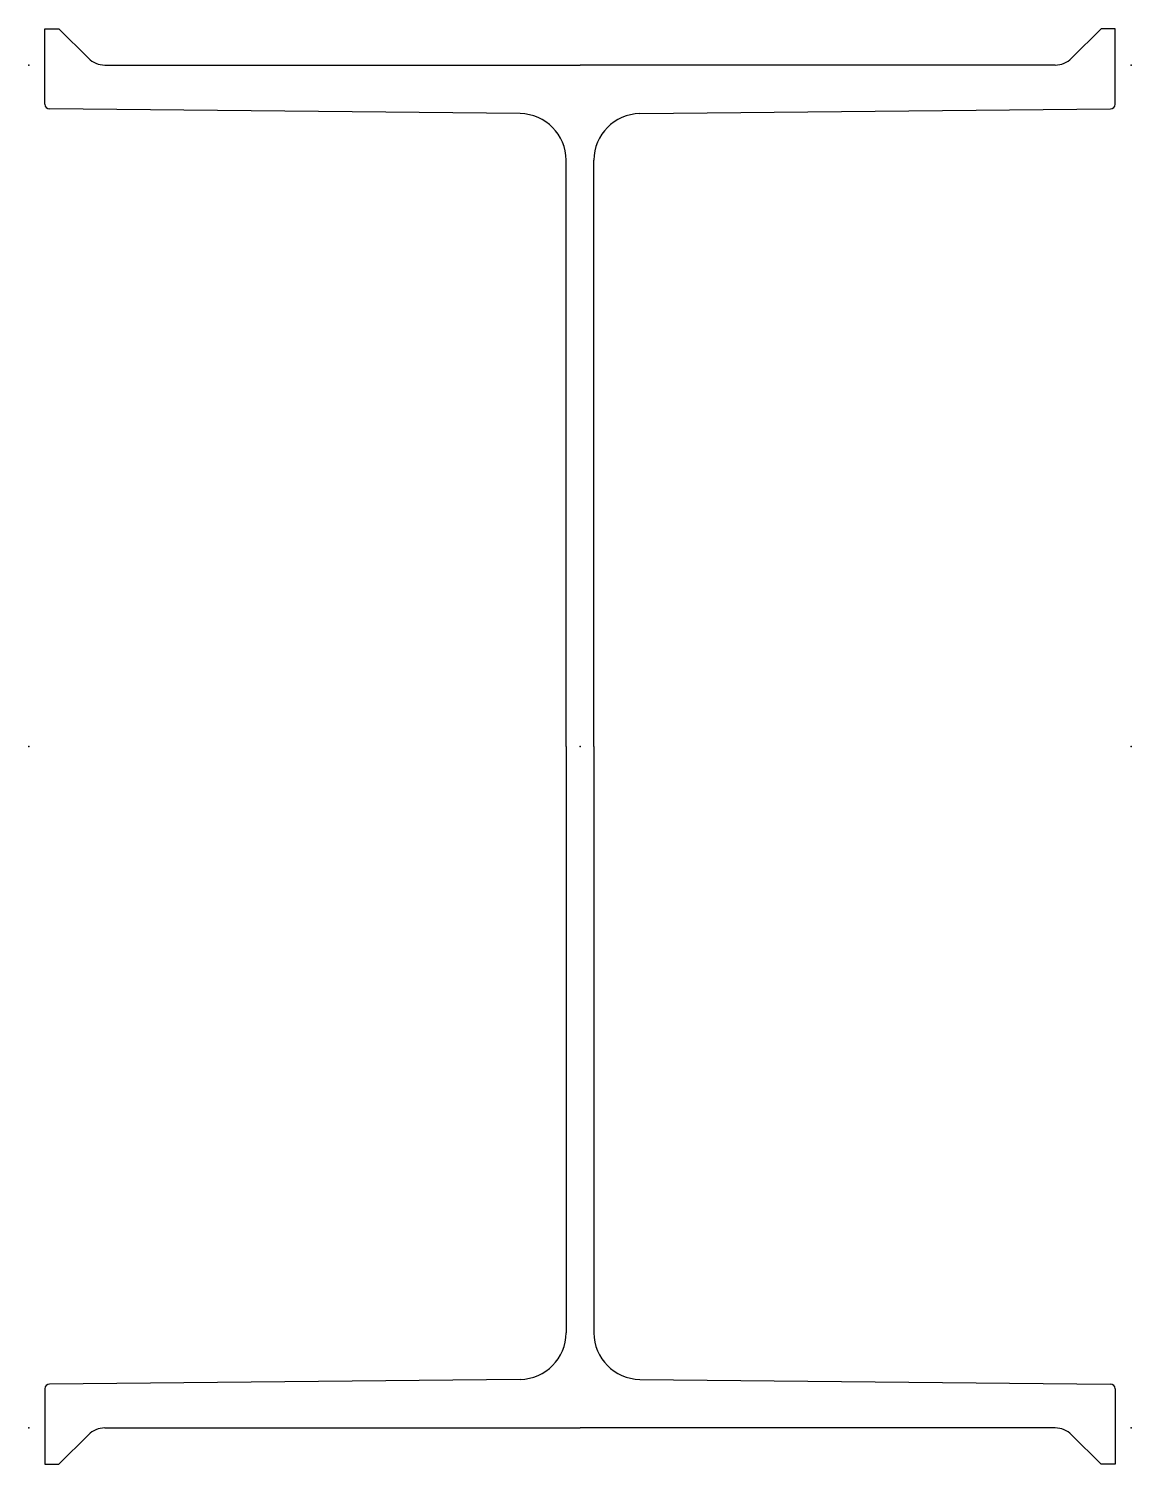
# Model space of a CAD drawing. Extents: x 0 to 475, y -309 to 309.
import ezdxf

# ---------------------------------------------------------------- set-up
doc = ezdxf.new("R2010")
doc.units = 0
doc.header["$MEASUREMENT"] = 0
doc.layers.get('0').update_dxf_attribs({"color": 5, "linetype": 'CONTINUOUS'})

msp = doc.modelspace()

# ---------------------------------------------------------------- linework, layer by layer
at = {"linetype": 'Continuous'}
for p, q in [((7, 276.59015), (7, 309.14999)), ((7, 309.14999), (13.05, 309.14999)), ((13.05, 309.14999), (25.72952, 296.43799)), ((461.95001, 309.14999), (449.27048, 296.43799)), ((468, 309.14999), (461.95001, 309.14999)), ((468, 276.59015), (468, 309.14999)), ((32.80964, 293.5), (237.5, 293.5)), ((442.19037, 293.5), (237.5, 293.5)), ((211.69954, 272.56757), (8.98005, 274.59024)), ((263.30045, 272.56757), (466.01996, 274.59024)), ((231.5, 0), (231.5, 252.56856)), ((243.5, 0), (243.5, 252.56856)), ((231.5, 0), (231.5, -252.56856)), ((243.5, 0), (243.5, -252.56856)), ((7, -276.59015), (7, -309.14999)), ((211.69954, -272.56757), (8.98005, -274.59024)), ((263.30045, -272.56757), (466.01996, -274.59024)), ((468, -276.59015), (468, -309.14999)), ((13.05, -309.14999), (25.72952, -296.43799)), ((32.80964, -293.5), (237.5, -293.5)), ((442.19037, -293.5), (237.5, -293.5)), ((461.95001, -309.14999), (449.27048, -296.43799)), ((7, -309.14999), (13.05, -309.14999)), ((468, -309.14999), (461.95001, -309.14999))]:
    msp.add_line(p, q, dxfattribs=at)
for centre, radius, start, end in [((32.80964, 303.5), 10, 224.92667, 270), ((442.19037, 303.5), 10, 270, 315.07332), ((9, 276.59015), 2, 180, 269.42833), ((211.5, 252.56856), 20, 0, 89.42835), ((263.5, 252.56856), 20, 90.57169, 180), ((466, 276.59015), 2, 270.57178, 0), ((211.5, -252.56856), 20, 270.57165, 0), ((263.5, -252.56856), 20, 180, 269.42831), ((9, -276.59015), 2, 90.57167, 180), ((466, -276.59015), 2, 0, 89.42822), ((32.80964, -303.5), 10, 90, 135.07333), ((442.19037, -303.5), 10, 44.92668, 90)]:
    msp.add_arc(centre, radius, start, end, dxfattribs=at)
for p in [(0, 293.5), (475, 293.5), (0, 0), (237.5, 0), (475, 0), (0, -293.5), (475, -293.5)]:
    msp.add_point(p, dxfattribs=at)

doc.saveas('drawing.dxf')
